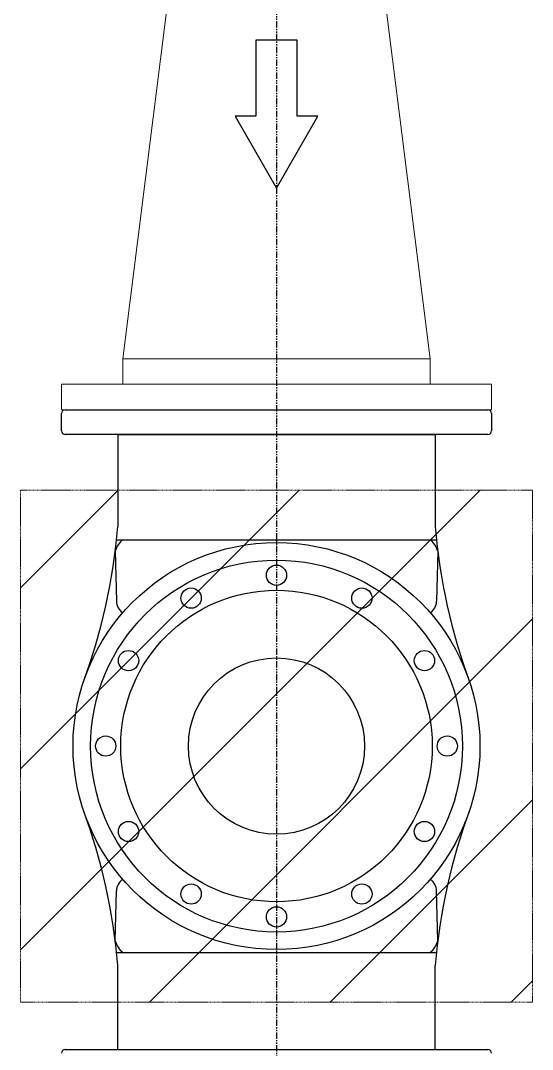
# Model space of a CAD drawing. Header units: inches. Extents: x 0 to 235202, y 0 to 361577.
# Drawn here: x 137433 to 138433, y 305577 to 307586 of the extents above; entities that cross this region are included whole.
import ezdxf

# ---------------------------------------------------------------- set-up
doc = ezdxf.new("R2010")
doc.units = ezdxf.units.IN
doc.header["$MEASUREMENT"] = 0
doc.linetypes.add('HIDDEN', pattern=[0.375, 0.25, -0.125])
doc.linetypes.add('PHANTOM2', pattern=[1.25, 0.625, -0.125, 0.125, -0.125, 0.125, -0.125])
doc.layers.add('DIM', color=251, linetype='Continuous', lineweight=0)
doc.layers.add('ID_LEGEND', color=3, linetype='Continuous')
doc.layers.add('PIPE', color=3, linetype='Continuous')

msp = doc.modelspace()

# ---------------------------------------------------------------- linework, layer by layer
at = {"color": 8, "linetype": 'PHANTOM2', "ltscale": 20}
msp.add_line((137932.6, 323510), (137932.6, 300165.4), dxfattribs=at)
at = {"color": 8}
for p, q in [((137973.1, 307547.9), (137892.1, 307547.9)), ((137892.1, 307547.9), (137892.1, 307399.5)), ((137973.1, 307399.5), (137973.1, 307547.9)), ((137892.1, 307399.5), (137851.6, 307399.5)), ((137851.6, 307399.5), (137932.6, 307258.9)), ((137932.6, 307258.9), (138013.6, 307399.5)), ((138013.6, 307399.5), (137973.1, 307399.5))]:
    msp.add_line(p, q, dxfattribs=at)
at = {"color": 8, "lineweight": -3, "ltscale": 5}
for p, q in [((137512.6, 306785), (137512.6, 306818.5)), ((137519.8, 306825.8), (138345.4, 306825.8)), ((138352.6, 306818.5), (138352.6, 306785)), ((138345.4, 306777.8), (137519.8, 306777.8)), ((137519.8, 305576.7), (138345.4, 305576.7))]:
    msp.add_line(p, q, dxfattribs=at)
for centre, start, end in [((137519.8, 306818.5), 90, 180), ((138345.4, 306818.5), 0, 90), ((137519.8, 306785), 180, 270), ((138345.4, 306785), 270, 0), ((137519.8, 305569.4), 90, 180), ((138345.4, 305569.4), 0, 90)]:
    msp.add_arc(centre, 7.24, start, end, dxfattribs=at)
at = {"layer": 'DIM', "color": 8, "linetype": 'Continuous', "ltscale": 10}
for p, q in [((137632.6, 306925.8), (137757.6, 307925.8)), ((138232.6, 306925.8), (138107.6, 307925.8)), ((137632.6, 306875.8), (137632.6, 306925.8)), ((138232.6, 306925.8), (137632.6, 306925.8)), ((138232.6, 306875.8), (138232.6, 306925.8)), ((138352.6, 306875.8), (137512.6, 306875.8)), ((137512.6, 306875.8), (137512.6, 306825.8)), ((138232.6, 306875.8), (137632.6, 306875.8)), ((138352.6, 306825.8), (138352.6, 306875.8)), ((137512.6, 306825.8), (138352.6, 306825.8))]:
    msp.add_line(p, q, dxfattribs=at)
at = {"layer": 'DIM', "color": 8, "linetype": 'HIDDEN', "ltscale": 7}
for p, q in [((138432.6, 306669.2), (137432.6, 306669.2)), ((137432.6, 306669.2), (137432.6, 305669.2)), ((138432.6, 305669.2), (138432.6, 306669.2)), ((137432.6, 305669.2), (138432.6, 305669.2))]:
    msp.add_line(p, q, dxfattribs=at)
at = {"layer": 'DIM', "color": 8, "linetype": 'Continuous'}
for p, q in [((137432.6, 306478.3), (137623.5, 306669.2)), ((137432.6, 306124.7), (137977, 306669.2)), ((137432.6, 305771.2), (138330.6, 306669.2)), ((137684.2, 305669.2), (138432.6, 306417.6)), ((138037.7, 305669.2), (138432.6, 306064.1)), ((138391.3, 305669.2), (138432.6, 305710.5))]:
    msp.add_line(p, q, dxfattribs=at)
at = {"layer": 'ID_LEGEND', "color": 8}
msp.add_circle((137932.6, 306169.2), 172.1, dxfattribs=at)
at = {"layer": 'PIPE', "color": 8}
for p, q in [((137622.5, 306777.8), (137622.5, 306597.9)), ((137622.5, 306777.8), (138242.7, 306777.8)), ((138242.7, 306777.8), (138242.7, 306597.9)), ((137620.1, 306572.3), (138245.1, 306572.3)), ((137617.6, 306549.8), (137620.1, 306452.2)), ((138247.7, 306549.8), (138245.1, 306452.2)), ((137617.6, 305788.5), (137620.1, 305886.1)), ((138247.7, 305788.5), (138245.1, 305886.1)), ((137620.1, 305766), (138245.1, 305766)), ((137622.5, 305576.7), (137622.5, 305740.4)), ((138242.7, 305576.7), (138242.7, 305740.4)), ((137622.5, 305576.7), (138242.7, 305576.7))]:
    msp.add_line(p, q, dxfattribs=at)
for centre, radius in [((137932.6, 306169.2), 397.5), ((137932.6, 306169.2), 363.2), ((137932.6, 306502.8), 19.8), ((137932.6, 306169.2), 304.2), ((137765.8, 306458.1), 19.8), ((138099.4, 306458.1), 19.8), ((137643.6, 306336), 19.8), ((138221.6, 306336), 19.8), ((137598.9, 306169.2), 19.8), ((138266.3, 306169.2), 19.8), ((137643.6, 306002.3), 19.8), ((138221.6, 306002.3), 19.8), ((137765.8, 305880.2), 19.8), ((138099.4, 305880.2), 19.8), ((137932.6, 305835.5), 19.8)]:
    msp.add_circle(centre, radius, dxfattribs=at)
for centre, radius, start, end in [((136481.6, 306691.1), 1144.7, 339.6588, 355.3314), ((139383.6, 306691.1), 1144.7, 184.6686, 200.3412), ((137658.6, 306539), 42.5, 128.4992, 165.2516), ((138206.6, 306539), 42.5, 14.7484, 51.5008), ((137646.6, 306451.7), 26.5, 178.8653, 237.0344), ((138218.6, 306451.7), 26.5, 302.9656, 1.1347), ((136481.6, 305647.2), 1144.7, 4.6686, 20.3412), ((139383.6, 305647.2), 1144.7, 159.6588, 175.3314), ((137646.6, 305886.6), 26.5, 122.9656, 181.1347), ((138218.6, 305886.6), 26.5, 358.8653, 57.0344), ((137658.6, 305799.3), 42.5, 194.7484, 231.5008), ((138206.6, 305799.3), 42.5, 308.4992, 345.2516)]:
    msp.add_arc(centre, radius, start, end, dxfattribs=at)

doc.saveas('drawing.dxf')
